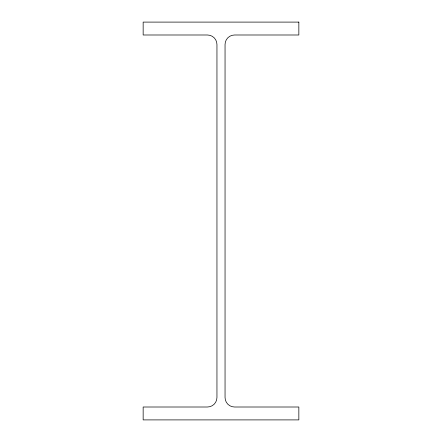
<?xml version="1.0" encoding="UTF-8"?>
<svg xmlns="http://www.w3.org/2000/svg" width="442" height="442" viewBox="0 0 442 442"><rect width="100%" height="100%" fill="white"/><g stroke="black" fill="none" stroke-linecap="round" stroke-linejoin="round"><path stroke-width="0.66" d="M298.847 22.1L143.153 22.1L143.153 34.995L207.447 34.995A9.509 9.509 0 0 1 216.95 44.504L216.95 397.496A9.509 9.509 0 0 1 207.447 407.005L143.153 407.005L143.153 419.9L298.847 419.9L298.847 407.005L234.553 407.005A9.509 9.509 0 0 1 225.05 397.496L225.05 44.504A9.509 9.509 0 0 1 234.553 34.995L298.847 34.995L298.847 22.1"/></g></svg>
